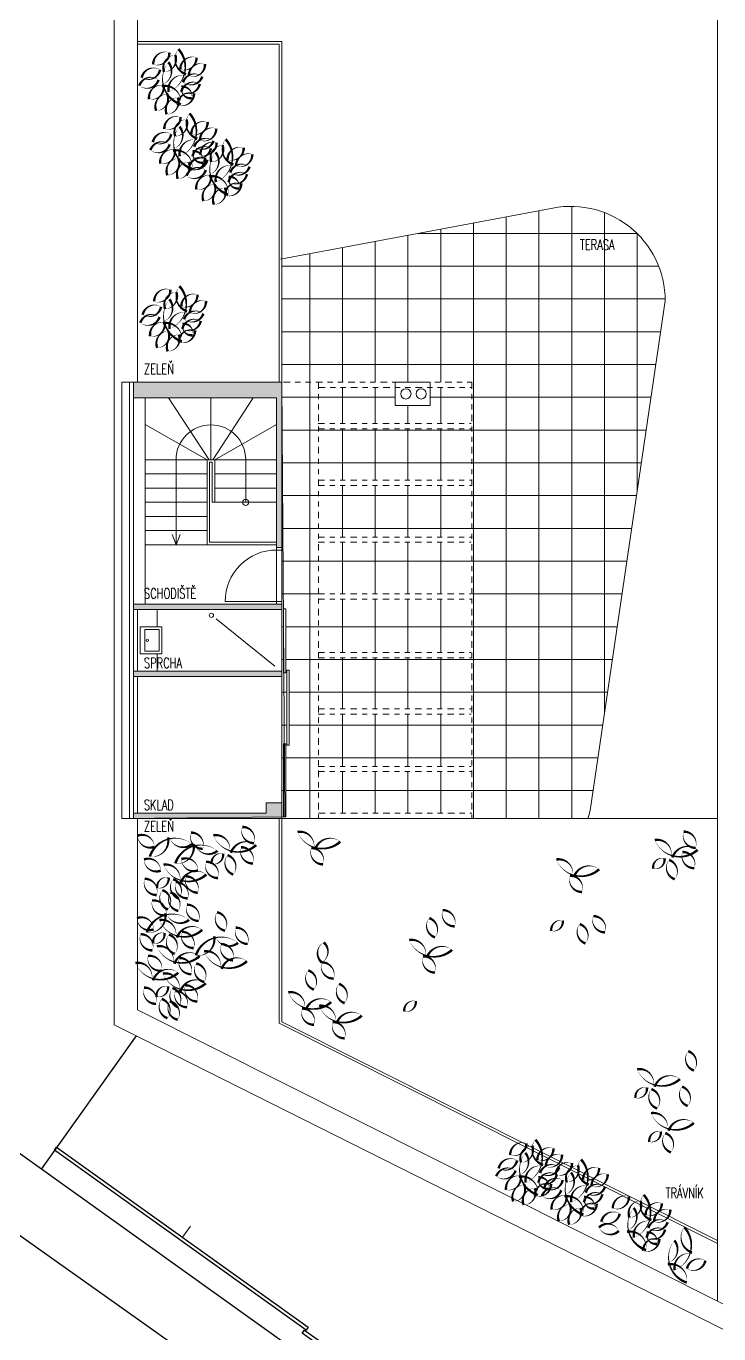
# Model space of a CAD drawing. Header units: metres. Extents: x -45 to 1930, y -347 to 488.
# Drawn here: x 139.92 to 153.35, y 63.53 to 88.86 of the extents above; entities that cross this region are included whole.
import ezdxf

# ---------------------------------------------------------------- set-up
doc = ezdxf.new("R2010")
doc.units = ezdxf.units.M
doc.linetypes.add('GETRENNT', pattern=[31.75, 12.7, -6.35, 0, -6.35, 0, -6.35])
doc.linetypes.add('ČERCHOVANÁ', pattern=[25.4, 12.7, -6.35, 0, -6.35])
doc.layers.add('FLOATINGWINDOWS', color=2, linetype='Continuous', plot=False)
for name, color, linetype in [('OSA', 7, 'ČERCHOVANÁ'), ('popis', 6, 'Continuous'), ('SRAFY', 3, 'Continuous'), ('SRAFY-TERÉN', 252, 'Continuous'), ('zariz.predmety', 203, 'Continuous'), ('ZARIZOVAKY', 251, 'Continuous'), ('ZDIVO', 1, 'Continuous')]:
    doc.layers.add(name, color=color, linetype=linetype)
doc.styles.add('ROMANS', font='romans.shx', dxfattribs={"width": 0.7})

msp = doc.modelspace()

# ---------------------------------------------------------------- hatches: boundary and pattern name
at = {"layer": 'SRAFY', "linetype": 'Continuous', "lineweight": 0}
h = msp.add_hatch(dxfattribs=at)
h.set_pattern_fill('NET', color=252, scale=0.2, style=0)
h.set_pattern_definition([(0, (3e-14, 13.0927), (0, 0.635), []), (90, (3e-14, 13.0927), (-0.635, 4e-17), [])])
h.paths.add_polyline_path([(144.873768, 84.354633), (144.873768, 81.964228), (148.556885, 81.964228), (148.556885, 73.514228), (150.809808, 73.514228, 0.02002173), (150.85223, 73.668615), (152.309122, 83.540654, 0.490247124), (150.026839, 85.315444)])
h.paths.add_polyline_path([(148.556885, 81.164265), (148.556885, 81.864228), (147.748768, 81.864228), (147.748768, 81.514228), (147.073768, 81.514228), (147.073768, 81.864228), (145.585532, 81.864228), (145.585532, 81.164265)], flags=17)
h.paths.add_polyline_path([(145.585532, 81.964228), (144.873768, 81.964228), (144.873768, 78.764228), (144.873768, 77.664228), (144.873768, 77.564228), (144.873768, 76.364228), (144.873768, 76.264228), (144.873768, 73.814228), (144.873768, 73.514228), (145.585532, 73.514228)])
h.paths.add_polyline_path([(144.953566, 77.577276), (144.953566, 76.335518), (144.905049, 76.335518), (144.905049, 77.577276)], flags=16)
h.paths.add_polyline_path([(145.018006, 76.388704), (145.018006, 74.934736), (144.969488, 74.934736), (144.969488, 76.388704)], flags=16)
h.paths.add_polyline_path([(144.954615, 74.957698), (144.954615, 73.541639), (144.906097, 73.541639), (144.906097, 74.957698)], flags=16)
h.paths.add_polyline_path([(148.556885, 80.064302), (148.556885, 81.064265), (145.585532, 81.064265), (145.585532, 80.064302)], flags=17)
h.paths.add_polyline_path([(148.556885, 78.964339), (148.556885, 79.964302), (145.585532, 79.964302), (145.585532, 78.964339)], flags=17)
h.paths.add_polyline_path([(148.556885, 77.864376), (148.556885, 78.864339), (145.585532, 78.864339), (145.585532, 77.864376)], flags=17)
h.paths.add_polyline_path([(145.585532, 77.764376), (145.585532, 76.725633), (148.556885, 76.725633), (148.556885, 77.764376)], flags=17)
h.paths.add_polyline_path([(145.585532, 76.625633), (145.585532, 75.636009), (148.556885, 75.636009), (148.556885, 76.625633)], flags=17)
h.paths.add_polyline_path([(145.585532, 75.536009), (145.585532, 74.520673), (148.556885, 74.520673), (148.556885, 75.536009)], flags=17)
h.paths.add_polyline_path([(145.585532, 74.420673), (145.585532, 73.614228), (148.556885, 73.614228), (148.556885, 74.420673)], flags=17)
h = msp.add_hatch(color=256, dxfattribs=at)
h.paths.add_polyline_path([(142.073768, 81.964228), (141.998768, 81.964228), (141.998768, 81.664228), (144.773768, 81.664228), (144.773768, 78.764228), (144.873768, 78.764228), (144.873768, 81.964228)])
h.paths.add_polyline_path([(141.998768, 77.664228), (141.998768, 77.564228), (143.273768, 77.564228), (144.023768, 77.564228), (144.873768, 77.564228), (144.873768, 77.664228)])
h.paths.add_polyline_path([(141.998768, 76.364228), (141.998768, 76.264228), (144.873768, 76.264228), (144.873768, 76.364228)])
h.paths.add_polyline_path([(144.573768, 73.814228), (144.573768, 73.614228), (141.998768, 73.614228), (141.998768, 73.514228), (142.073768, 73.514228), (144.873768, 73.514228), (144.873768, 73.814228)])

# ---------------------------------------------------------------- linework, layer by layer
at = {"linetype": 'Continuous', "lineweight": 0}
for p, q in [((153.323768, 89.41103), (153.323768, 64.156986)), ((143.46262, 80.464228), (142.678501, 81.664228)), ((143.498768, 80.464228), (143.498768, 81.664228)), ((143.498768, 81.664228), (143.498768, 80.464228)), ((143.534915, 80.464228), (144.319034, 81.664228)), ((143.423768, 80.464228), (142.223768, 81.142987)), ((143.573768, 80.464228), (144.773768, 81.142987)), ((143.423768, 80.464228), (142.223768, 80.464228)), ((142.823768, 78.814228), (142.823768, 80.464228)), ((143.423768, 78.814228), (143.423768, 80.464228)), ((143.573768, 80.464228), (143.423768, 80.464228)), ((143.473768, 78.864228), (143.473768, 80.414228)), ((143.523768, 80.414228), (143.473768, 80.414228)), ((143.523768, 79.639228), (143.523768, 80.414228)), ((143.573768, 79.639228), (143.573768, 80.464228)), ((144.773768, 80.464228), (143.573768, 80.464228)), ((144.173768, 79.639228), (144.173768, 80.464228)), ((143.423768, 80.189228), (142.223768, 80.189228)), ((144.773768, 80.189228), (143.573768, 80.189228)), ((143.423768, 79.914228), (142.223768, 79.914228)), ((144.773768, 79.914228), (143.573768, 79.914228)), ((143.423768, 79.639228), (142.223768, 79.639228)), ((143.573768, 79.639228), (143.523768, 79.639228)), ((144.773768, 79.639228), (143.573768, 79.639228)), ((143.423768, 79.364228), (142.223768, 79.364228)), ((143.423768, 79.089228), (142.223768, 79.089228)), ((143.423768, 78.814228), (142.223768, 78.814228)), ((142.823768, 78.814228), (142.746252, 79.01494)), ((142.823768, 78.814228), (142.901284, 79.01494)), ((143.423768, 78.814228), (144.773768, 78.814228)), ((143.473768, 78.864228), (144.773768, 78.864228)), ((144.773768, 78.764228), (144.773768, 77.664228)), ((144.773768, 78.764228), (144.873768, 78.764228)), ((144.773768, 78.714228), (144.873768, 78.714228)), ((144.873768, 78.764228), (144.873768, 77.664228)), ((144.873768, 77.714228), (143.773768, 77.714228)), ((144.873768, 77.564228), (144.873768, 76.364228)), ((143.598023, 77.37874), (144.737308, 76.465496))]:
    msp.add_line(p, q, dxfattribs=at)
for points in [[(144.905049, 77.577276), (144.953566, 77.577276), (144.953566, 76.335518), (144.905049, 76.335518)], [(144.969488, 76.388704), (145.018006, 76.388704), (145.018006, 74.934736), (144.969488, 74.934736)], [(144.906097, 74.957698), (144.954615, 74.957698), (144.954615, 73.541639), (144.906097, 73.541639)]]:
    msp.add_lwpolyline(points, close=True, dxfattribs=at)
for centre, radius in [((144.173768, 79.639228), 0.061116), ((143.508959, 77.449274), 0.040821)]:
    msp.add_circle(centre, radius, dxfattribs=at)
for centre, radius, start in [((143.498768, 80.464228), 0.675, 0), ((144.773768, 77.714228), 1, 90)]:
    msp.add_arc(centre, radius, start, 180, dxfattribs=at)
at = {"layer": 'FLOATINGWINDOWS', "linetype": 'Continuous', "lineweight": 0, "flags": 128}
msp.add_lwpolyline([(141.773768, 81.964228), (144.873768, 81.964228), (144.930356, 73.541639), (141.773768, 73.514228)], close=True, dxfattribs=at)
at = {"layer": 'OSA', "linetype": 'Continuous', "lineweight": 0}
for points in [[(142.12729, 76.705421), (142.12729, 77.223034), (142.548359, 77.223034), (142.548359, 76.705421)], [(142.216793, 76.755421), (142.216793, 77.173034), (142.498359, 77.173034), (142.498359, 76.755421)]]:
    msp.add_lwpolyline(points, close=True, dxfattribs=at)
msp.add_circle((142.265807, 76.964228), 0.025266, dxfattribs=at)
at = {"layer": 'SRAFY', "linetype": 'Continuous', "lineweight": 0}
for p, q in [((144.873768, 88.564594), (142.073768, 88.564594)), ((144.823768, 88.514594), (142.073768, 88.514594)), ((144.823768, 81.964228), (144.823768, 88.514594)), ((144.873768, 81.964228), (144.873768, 88.564594)), ((142.073768, 81.964228), (141.773768, 81.964228)), ((141.773768, 81.964228), (141.773768, 73.514228)), ((141.923768, 81.964228), (141.923768, 73.514228)), ((141.998768, 81.964228), (141.998768, 73.514228)), ((142.223768, 77.664228), (142.223768, 81.664228)), ((142.073768, 76.364228), (142.073768, 77.564228)), ((142.073768, 73.614228), (142.073768, 76.264228)), ((144.873768, 76.264228), (144.873768, 73.814228)), ((142.073768, 73.514228), (141.773768, 73.514228)), ((144.873768, 73.514228), (153.323768, 73.514228))]:
    msp.add_line(p, q, dxfattribs=at)
at = {"layer": 'SRAFY', "color": 252, "linetype": 'Continuous', "lineweight": 0}
for p, q in [((144.847603, 84.349754), (150.026839, 85.315444)), ((152.309122, 83.540654), (150.85223, 73.668615)), ((144.823768, 73.514228), (144.823768, 69.543592)), ((144.873768, 73.514228), (144.873768, 69.574437)), ((153.323768, 65.275949), (144.823768, 69.543592)), ((153.323768, 65.331898), (144.873768, 69.574437))]:
    msp.add_line(p, q, dxfattribs=at)
at = {"layer": 'SRAFY', "linetype": 'GETRENNT', "lineweight": 0, "ltscale": 0.01}
for p, q in [((141.773768, 81.964228), (148.556885, 81.964228)), ((145.585532, 81.964228), (145.585532, 73.514228)), ((145.585532, 81.864228), (148.556885, 81.864228)), ((148.556885, 81.964228), (148.556885, 73.514228)), ((145.576915, 81.164265), (148.548269, 81.164265)), ((145.576915, 81.064265), (148.548269, 81.064265)), ((145.576915, 80.064302), (148.548269, 80.064302)), ((145.576915, 79.964302), (148.548269, 79.964302)), ((145.576915, 78.964339), (148.548269, 78.964339)), ((145.576915, 78.864339), (148.548269, 78.864339)), ((145.576915, 77.864376), (148.548269, 77.864376)), ((145.576915, 77.764376), (148.548269, 77.764376)), ((145.576915, 76.725633), (148.548269, 76.725633)), ((145.576915, 76.625633), (148.548269, 76.625633)), ((145.576915, 75.636009), (148.548269, 75.636009)), ((145.576915, 75.536009), (148.548269, 75.536009)), ((145.576915, 74.520673), (148.548269, 74.520673)), ((145.576915, 74.420673), (148.548269, 74.420673)), ((141.773768, 73.514228), (148.556885, 73.514228)), ((145.585532, 73.614228), (148.556885, 73.614228)), ((145.585532, 73.514228), (148.556885, 73.514228))]:
    msp.add_line(p, q, dxfattribs=at)
at = {"layer": 'SRAFY', "color": 252, "linetype": 'Continuous', "lineweight": 0}
for centre, radius, start, end in [((150.480453, 83.543927), 1.828672, 359.8974647, 104.3625473), ((148.904046, 74.120917), 2, 342.3413861, 346.9294156)]:
    msp.add_arc(centre, radius, start, end, dxfattribs=at)
at = {"layer": 'SRAFY-TERÉN', "linetype": 'Continuous', "lineweight": 0}
msp.add_line((142.946767, 65.396958), (143.101888, 65.614004), dxfattribs=at)
at = {"layer": 'zariz.predmety', "color": 253, "linetype": 'Continuous', "ltscale": 0.001}
for p, q in [((142.048116, 69.29902), (140.204504, 66.719424)), ((135.646739, 68.366799), (149.066855, 58.872353))]:
    msp.add_line(p, q, dxfattribs=at)
for points in [[(159.556354, 52.888846), (136.414028, 69.42844), (135.972455, 69.702208), (135.881858, 107.557984), (139.956509, 107.355535), (150.356775, 107.138489), (166.585731, 106.219063), (164.989364, 90.543061), (162.702166, 78.285706), (161.10591, 69.277499), (159.664199, 56.993301)], [(140.506034, 67.141327), (145.3875, 63.65259), (145.346798, 63.59564), (140.465332, 67.084376)], [(145.310811, 63.596298), (150.192278, 60.107562), (150.151576, 60.050611), (145.270109, 63.539348)]]:
    msp.add_lwpolyline(points, close=True, dxfattribs=at)
for points in [[(142.86824, 88.421277, 0, 0, 0.520567051), (142.86824, 88.421277, 0, 0.05, 0.520567051), (143.018071, 87.932915, 0, 0.05, 0.520567051), (142.996391, 87.909813, 0, 0.05, 0.520567051), (142.679297, 87.590441, 0, 0.05, 0.520567051), (142.86824, 88.421277, 0.05, 0.05, 0)], [(142.693591, 88.353036, 0, 0, 0.520567051), (142.693591, 88.353036, 0, 0.05, 0.520567051), (142.37985, 88.123091, 0, 0.05, 0.520567051), (142.693591, 88.353036, 0.05, 0.05, 0)], [(142.916093, 87.348824, 0, 0, 0.520567051), (142.916093, 87.348824, 0, 0.05, 0.520567051), (142.546333, 87.701279, 0, 0.05, 0.520567051), (142.553926, 87.732038, 0, 0.05, 0.520567051), (142.674035, 88.165767, 0, 0.05, 0.520567051), (142.916093, 87.348824, 0.05, 0.05, 0)], [(142.808072, 88.303098, 0, 0, 0.520567051), (142.808072, 88.303098, 0, 0.05, 0.520567051), (142.592622, 87.979232, 0, 0.05, 0.520567051), (142.808072, 88.303098, 0.05, 0.05, 0)], [(143.219835, 88.256013, 0, 0, 0.520567051), (143.219835, 88.256013, 0, 0.05, 0.520567051), (142.906094, 88.026068, 0, 0.05, 0.520567051), (143.219835, 88.256013, 0.05, 0.05, 0)], [(142.157026, 87.865147, 0, 0, 0.520567051), (142.157026, 87.865147, 0, 0.05, 0.520567051), (142.513596, 88.0206, 0, 0.05, 0.520567051), (142.157026, 87.865147, 0.05, 0.05, 0)], [(143.332225, 87.887347, 0, 0, 0.520567051), (143.332225, 87.887347, 0, 0.05, 0.520567051), (142.959252, 87.776897, 0, 0.05, 0.520567051), (143.332225, 87.887347, 0.05, 0.05, 0)], [(143.385542, 88.129436, 0, 0, 0.520567051), (143.385542, 88.129436, 0, 0.05, 0.520567051), (143.071801, 87.899491, 0, 0.05, 0.520567051), (143.385542, 88.129436, 0.05, 0.05, 0)], [(142.484083, 87.822194, 0, 0, 0.520567051), (142.484083, 87.822194, 0, 0.05, 0.520567051), (142.111111, 87.711744, 0, 0.05, 0.520567051), (142.484083, 87.822194, 0.05, 0.05, 0)], [(142.300607, 87.449412, 0, 0, 0.520567051), (142.300607, 87.449412, 0, 0.05, 0.520567051), (142.583708, 87.716173, 0, 0.05, 0.520567051), (142.300607, 87.449412, 0.05, 0.05, 0)], [(143.127939, 87.468065, 0, 0, 0.520567051), (143.127939, 87.468065, 0, 0.05, 0.520567051), (142.92823, 87.690358, 0, 0.05, 0.520567051), (143.127939, 87.468065, 0.05, 0.05, 0)], [(142.92584, 87.589648, 0, 0, 0.520567051), (142.92584, 87.589648, 0, 0.05, 0.520567051), (143.28241, 87.745101, 0, 0.05, 0.520567051), (142.92584, 87.589648, 0.05, 0.05, 0)], [(142.65392, 87.549018, 0, 0, 0.520567051), (142.65392, 87.549018, 0, 0.05, 0.520567051), (142.438471, 87.225151, 0, 0.05, 0.520567051), (142.65392, 87.549018, 0.05, 0.05, 0)], [(142.856493, 87.479782, 0, 0, 0.520567051), (142.856493, 87.479782, 0, 0.05, 0.520567051), (142.641043, 87.155916, 0, 0.05, 0.520567051), (142.856493, 87.479782, 0.05, 0.05, 0)], [(142.858603, 87.33466, 0, 0, 0.520567051), (142.858603, 87.33466, 0, 0.05, 0.520567051), (143.172344, 87.564605, 0, 0.05, 0.520567051), (142.858603, 87.33466, 0.05, 0.05, 0)], [(143.084114, 87.172858, 0, 0, 0.520567051), (143.084114, 87.172858, 0, 0.05, 0.520567051), (143.233945, 86.684495, 0, 0.05, 0.520567051), (143.212264, 86.661394, 0, 0.05, 0.520567051), (142.89517, 86.342022, 0, 0.05, 0.520567051), (143.084114, 87.172858, 0.05, 0.05, 0)], [(142.909464, 87.104616, 0, 0, 0.520567051), (142.909464, 87.104616, 0, 0.05, 0.520567051), (142.595723, 86.874672, 0, 0.05, 0.520567051), (142.909464, 87.104616, 0.05, 0.05, 0)], [(143.131967, 86.100405, 0, 0, 0.520567051), (143.131967, 86.100405, 0, 0.05, 0.520567051), (142.762207, 86.45286, 0, 0.05, 0.520567051), (142.769799, 86.483618, 0, 0.05, 0.520567051), (142.889908, 86.917348, 0, 0.05, 0.520567051), (143.131967, 86.100405, 0.05, 0.05, 0)], [(143.023945, 87.054679, 0, 0, 0.520567051), (143.023945, 87.054679, 0, 0.05, 0.520567051), (142.808496, 86.730813, 0, 0.05, 0.520567051), (143.023945, 87.054679, 0.05, 0.05, 0)], [(143.435708, 87.007593, 0, 0, 0.520567051), (143.435708, 87.007593, 0, 0.05, 0.520567051), (143.121968, 86.777649, 0, 0.05, 0.520567051), (143.435708, 87.007593, 0.05, 0.05, 0)], [(143.601415, 86.881016, 0, 0, 0.520567051), (143.601415, 86.881016, 0, 0.05, 0.520567051), (143.287675, 86.651072, 0, 0.05, 0.520567051), (143.601415, 86.881016, 0.05, 0.05, 0)], [(142.372899, 86.616728, 0, 0, 0.520567051), (142.372899, 86.616728, 0, 0.05, 0.520567051), (142.72947, 86.77218, 0, 0.05, 0.520567051), (142.372899, 86.616728, 0.05, 0.05, 0)], [(143.548098, 86.638927, 0, 0, 0.520567051), (143.548098, 86.638927, 0, 0.05, 0.520567051), (143.175125, 86.528477, 0, 0.05, 0.520567051), (143.548098, 86.638927, 0.05, 0.05, 0)], [(143.783997, 86.673489, 0, 0, 0.520567051), (143.783997, 86.673489, 0, 0.05, 0.520567051), (143.933828, 86.185126, 0, 0.05, 0.520567051), (143.912148, 86.162025, 0, 0.05, 0.520567051), (143.595053, 85.842653, 0, 0.05, 0.520567051), (143.783997, 86.673489, 0.05, 0.05, 0)], [(142.699957, 86.573774, 0, 0, 0.520567051), (142.699957, 86.573774, 0, 0.05, 0.520567051), (142.326984, 86.463325, 0, 0.05, 0.520567051), (142.699957, 86.573774, 0.05, 0.05, 0)], [(142.51648, 86.200992, 0, 0, 0.520567051), (142.51648, 86.200992, 0, 0.05, 0.520567051), (142.799581, 86.467753, 0, 0.05, 0.520567051), (142.51648, 86.200992, 0.05, 0.05, 0)], [(143.343813, 86.219646, 0, 0, 0.520567051), (143.343813, 86.219646, 0, 0.05, 0.520567051), (143.144103, 86.441939, 0, 0.05, 0.520567051), (143.343813, 86.219646, 0.05, 0.05, 0)], [(143.141713, 86.341229, 0, 0, 0.520567051), (143.141713, 86.341229, 0, 0.05, 0.520567051), (143.498283, 86.496681, 0, 0.05, 0.520567051), (143.141713, 86.341229, 0.05, 0.05, 0)], [(143.609347, 86.605247, 0, 0, 0.520567051), (143.609347, 86.605247, 0, 0.05, 0.520567051), (143.295607, 86.375302, 0, 0.05, 0.520567051), (143.609347, 86.605247, 0.05, 0.05, 0)], [(143.83185, 85.601036, 0, 0, 0.520567051), (143.83185, 85.601036, 0, 0.05, 0.520567051), (143.46209, 85.953491, 0, 0.05, 0.520567051), (143.469683, 85.984249, 0, 0.05, 0.520567051), (143.589791, 86.417978, 0, 0.05, 0.520567051), (143.83185, 85.601036, 0.05, 0.05, 0)], [(143.723829, 86.555309, 0, 0, 0.520567051), (143.723829, 86.555309, 0, 0.05, 0.520567051), (143.508379, 86.231443, 0, 0.05, 0.520567051), (143.723829, 86.555309, 0.05, 0.05, 0)], [(144.135592, 86.508224, 0, 0, 0.520567051), (144.135592, 86.508224, 0, 0.05, 0.520567051), (143.821851, 86.278279, 0, 0.05, 0.520567051), (144.135592, 86.508224, 0.05, 0.05, 0)], [(144.301299, 86.381647, 0, 0, 0.520567051), (144.301299, 86.381647, 0, 0.05, 0.520567051), (143.987558, 86.151702, 0, 0.05, 0.520567051), (144.301299, 86.381647, 0.05, 0.05, 0)], [(142.869794, 86.300598, 0, 0, 0.520567051), (142.869794, 86.300598, 0, 0.05, 0.520567051), (142.654344, 85.976732, 0, 0.05, 0.520567051), (142.869794, 86.300598, 0.05, 0.05, 0)], [(143.072366, 86.231362, 0, 0, 0.520567051), (143.072366, 86.231362, 0, 0.05, 0.520567051), (142.856917, 85.907496, 0, 0.05, 0.520567051), (143.072366, 86.231362, 0.05, 0.05, 0)], [(143.39984, 86.074405, 0, 0, 0.520567051), (143.39984, 86.074405, 0, 0.05, 0.520567051), (143.026867, 85.963956, 0, 0.05, 0.520567051), (143.39984, 86.074405, 0.05, 0.05, 0)], [(143.072783, 86.117359, 0, 0, 0.520567051), (143.072783, 86.117359, 0, 0.05, 0.520567051), (143.429353, 86.272811, 0, 0.05, 0.520567051), (143.072783, 86.117359, 0.05, 0.05, 0)], [(143.074477, 86.086241, 0, 0, 0.520567051), (143.074477, 86.086241, 0, 0.05, 0.520567051), (143.388218, 86.316185, 0, 0.05, 0.520567051), (143.074477, 86.086241, 0.05, 0.05, 0)], [(144.247981, 86.139558, 0, 0, 0.520567051), (144.247981, 86.139558, 0, 0.05, 0.520567051), (143.875009, 86.029108, 0, 0.05, 0.520567051), (144.247981, 86.139558, 0.05, 0.05, 0)], [(143.216363, 85.701623, 0, 0, 0.520567051), (143.216363, 85.701623, 0, 0.05, 0.520567051), (143.499464, 85.968384, 0, 0.05, 0.520567051), (143.216363, 85.701623, 0.05, 0.05, 0)], [(144.043696, 85.720277, 0, 0, 0.520567051), (144.043696, 85.720277, 0, 0.05, 0.520567051), (143.843986, 85.94257, 0, 0.05, 0.520567051), (144.043696, 85.720277, 0.05, 0.05, 0)], [(143.841596, 85.84186, 0, 0, 0.520567051), (143.841596, 85.84186, 0, 0.05, 0.520567051), (144.198167, 85.997312, 0, 0.05, 0.520567051), (143.841596, 85.84186, 0.05, 0.05, 0)], [(143.569677, 85.801229, 0, 0, 0.520567051), (143.569677, 85.801229, 0, 0.05, 0.520567051), (143.354228, 85.477363, 0, 0.05, 0.520567051), (143.569677, 85.801229, 0.05, 0.05, 0)], [(143.77225, 85.731993, 0, 0, 0.520567051), (143.77225, 85.731993, 0, 0.05, 0.520567051), (143.5568, 85.408127, 0, 0.05, 0.520567051), (143.77225, 85.731993, 0.05, 0.05, 0)], [(143.77436, 85.586871, 0, 0, 0.520567051), (143.77436, 85.586871, 0, 0.05, 0.520567051), (144.088101, 85.816816, 0, 0.05, 0.520567051), (143.77436, 85.586871, 0.05, 0.05, 0)], [(142.713441, 83.759695, 0, 0, 0.520567051), (142.713441, 83.759695, 0, 0.05, 0.520567051), (142.3997, 83.52975, 0, 0.05, 0.520567051), (142.713441, 83.759695, 0.05, 0.05, 0)], [(142.827922, 83.709757, 0, 0, 0.520567051), (142.827922, 83.709757, 0, 0.05, 0.520567051), (142.612473, 83.385891, 0, 0.05, 0.520567051), (142.827922, 83.709757, 0.05, 0.05, 0)], [(142.888091, 83.827936, 0, 0, 0.520567051), (142.888091, 83.827936, 0, 0.05, 0.520567051), (143.037922, 83.339574, 0, 0.05, 0.520567051), (143.016241, 83.316472, 0, 0.05, 0.520567051), (142.699147, 82.9971, 0, 0.05, 0.520567051), (142.888091, 83.827936, 0.05, 0.05, 0)], [(143.239685, 83.662672, 0, 0, 0.520567051), (143.239685, 83.662672, 0, 0.05, 0.520567051), (142.925944, 83.432727, 0, 0.05, 0.520567051), (143.239685, 83.662672, 0.05, 0.05, 0)], [(142.176876, 83.271806, 0, 0, 0.520567051), (142.176876, 83.271806, 0, 0.05, 0.520567051), (142.533446, 83.427259, 0, 0.05, 0.520567051), (142.176876, 83.271806, 0.05, 0.05, 0)], [(142.935944, 82.755483, 0, 0, 0.520567051), (142.935944, 82.755483, 0, 0.05, 0.520567051), (142.566184, 83.107938, 0, 0.05, 0.520567051), (142.573776, 83.138697, 0, 0.05, 0.520567051), (142.693885, 83.572426, 0, 0.05, 0.520567051), (142.935944, 82.755483, 0.05, 0.05, 0)], [(143.352075, 83.294006, 0, 0, 0.520567051), (143.352075, 83.294006, 0, 0.05, 0.520567051), (142.979102, 83.183556, 0, 0.05, 0.520567051), (143.352075, 83.294006, 0.05, 0.05, 0)], [(143.405392, 83.536095, 0, 0, 0.520567051), (143.405392, 83.536095, 0, 0.05, 0.520567051), (143.091651, 83.30615, 0, 0.05, 0.520567051), (143.405392, 83.536095, 0.05, 0.05, 0)], [(142.503933, 83.228853, 0, 0, 0.520567051), (142.503933, 83.228853, 0, 0.05, 0.520567051), (142.130961, 83.118403, 0, 0.05, 0.520567051), (142.503933, 83.228853, 0.05, 0.05, 0)], [(142.320457, 82.856071, 0, 0, 0.520567051), (142.320457, 82.856071, 0, 0.05, 0.520567051), (142.603558, 83.122832, 0, 0.05, 0.520567051), (142.320457, 82.856071, 0.05, 0.05, 0)], [(143.147789, 82.874724, 0, 0, 0.520567051), (143.147789, 82.874724, 0, 0.05, 0.520567051), (142.94808, 83.097017, 0, 0.05, 0.520567051), (143.147789, 82.874724, 0.05, 0.05, 0)], [(142.94569, 82.996307, 0, 0, 0.520567051), (142.94569, 82.996307, 0, 0.05, 0.520567051), (143.30226, 83.15176, 0, 0.05, 0.520567051), (142.94569, 82.996307, 0.05, 0.05, 0)], [(142.673771, 82.955676, 0, 0, 0.520567051), (142.673771, 82.955676, 0, 0.05, 0.520567051), (142.458321, 82.63181, 0, 0.05, 0.520567051), (142.673771, 82.955676, 0.05, 0.05, 0)], [(142.876343, 82.886441, 0, 0, 0.520567051), (142.876343, 82.886441, 0, 0.05, 0.520567051), (142.660894, 82.562575, 0, 0.05, 0.520567051), (142.876343, 82.886441, 0.05, 0.05, 0)], [(142.878454, 82.741319, 0, 0, 0.520567051), (142.878454, 82.741319, 0, 0.05, 0.520567051), (143.192194, 82.971264, 0, 0.05, 0.520567051), (142.878454, 82.741319, 0.05, 0.05, 0)], [(143.342189, 72.924587, 0, 0, 0.520567051), (143.342189, 72.924587, 0, 0.05, 0.520567051), (143.112245, 73.238328, 0, 0.05, 0.520567051), (143.342189, 72.924587, 0.05, 0.05, 0)], [(144.336325, 73.035075, 0, 0, 0.520567051), (144.336325, 73.035075, 0, 0.05, 0.520567051), (144.106381, 73.348816, 0, 0.05, 0.520567051), (144.336325, 73.035075, 0.05, 0.05, 0)], [(146.008377, 73.063178, 0, 0, 0.520567051), (146.008377, 73.063178, 0, 0.05, 0.520567051), (145.520014, 72.913347, 0, 0.05, 0.520567051), (145.496913, 72.935027, 0, 0.05, 0.520567051), (145.177541, 73.252122, 0, 0.05, 0.520567051), (146.008377, 73.063178, 0.05, 0.05, 0)], [(152.896807, 72.943435, 0, 0, 0.520567051), (152.896807, 72.943435, 0, 0.05, 0.520567051), (152.666863, 73.257175, 0, 0.05, 0.520567051), (152.896807, 72.943435, 0.05, 0.05, 0)], [(142.402846, 72.963135, 0, 0, 0.520567051), (142.402846, 72.963135, 0, 0.05, 0.520567051), (142.07898, 73.178585, 0, 0.05, 0.520567051), (142.402846, 72.963135, 0.05, 0.05, 0)], [(142.315122, 72.774695, 0, 0, 0.520567051), (142.315122, 72.774695, 0, 0.05, 0.520567051), (142.667577, 73.144455, 0, 0.05, 0.520567051), (142.698335, 73.136862, 0, 0.05, 0.520567051), (143.132064, 73.016754, 0, 0.05, 0.520567051), (142.315122, 72.774695, 0.05, 0.05, 0)], [(142.809426, 72.642829, 0, 0, 0.520567051), (142.809426, 72.642829, 0, 0.05, 0.520567051), (143.161881, 73.012589, 0, 0.05, 0.520567051), (143.19264, 73.004997, 0, 0.05, 0.520567051), (143.626369, 72.884888, 0, 0.05, 0.520567051), (142.809426, 72.642829, 0.05, 0.05, 0)], [(144.37678, 72.997185, 0, 0, 0.520567051), (144.37678, 72.997185, 0, 0.05, 0.520567051), (143.888417, 72.847353, 0, 0.05, 0.520567051), (143.865316, 72.869034, 0, 0.05, 0.520567051), (143.545944, 73.186128, 0, 0.05, 0.520567051), (144.37678, 72.997185, 0.05, 0.05, 0)], [(144.313199, 72.640861, 0, 0, 0.520567051), (144.313199, 72.640861, 0, 0.05, 0.520567051), (144.083254, 72.954602, 0, 0.05, 0.520567051), (144.313199, 72.640861, 0.05, 0.05, 0)], [(152.937262, 72.905544, 0, 0, 0.520567051), (152.937262, 72.905544, 0, 0.05, 0.520567051), (152.448899, 72.755713, 0, 0.05, 0.520567051), (152.425798, 72.777393, 0, 0.05, 0.520567051), (152.106426, 73.094488, 0, 0.05, 0.520567051), (152.937262, 72.905544, 0.05, 0.05, 0)], [(142.52592, 72.50136, 0, 0, 0.520567051), (142.52592, 72.50136, 0, 0.05, 0.520567051), (142.202053, 72.716809, 0, 0.05, 0.520567051), (142.52592, 72.50136, 0.05, 0.05, 0)], [(143.250485, 72.507792, 0, 0, 0.520567051), (143.250485, 72.507792, 0, 0.05, 0.520567051), (142.926619, 72.723241, 0, 0.05, 0.520567051), (143.250485, 72.507792, 0.05, 0.05, 0)], [(143.513367, 72.631614, 0, 0, 0.520567051), (143.513367, 72.631614, 0, 0.05, 0.520567051), (143.735659, 72.831323, 0, 0.05, 0.520567051), (143.513367, 72.631614, 0.05, 0.05, 0)], [(143.932648, 72.427328, 0, 0, 0.520567051), (143.932648, 72.427328, 0, 0.05, 0.520567051), (143.822198, 72.800301, 0, 0.05, 0.520567051), (143.932648, 72.427328, 0.05, 0.05, 0)], [(145.675138, 72.623893, 0, 0, 0.520567051), (145.675138, 72.623893, 0, 0.05, 0.520567051), (145.445194, 72.937634, 0, 0.05, 0.520567051), (145.675138, 72.623893, 0.05, 0.05, 0)], [(151.027292, 72.527855, 0, 0, 0.520567051), (151.027292, 72.527855, 0, 0.05, 0.520567051), (150.53893, 72.378024, 0, 0.05, 0.520567051), (150.515829, 72.399704, 0, 0.05, 0.520567051), (150.196457, 72.716798, 0, 0.05, 0.520567051), (151.027292, 72.527855, 0.05, 0.05, 0)], [(152.073849, 72.539973, 0, 0, 0.520567051), (152.073849, 72.539973, 0, 0.05, 0.520567051), (152.296142, 72.739683, 0, 0.05, 0.520567051), (152.073849, 72.539973, 0.05, 0.05, 0)], [(152.49313, 72.335688, 0, 0, 0.520567051), (152.49313, 72.335688, 0, 0.05, 0.520567051), (152.38268, 72.708661, 0, 0.05, 0.520567051), (152.49313, 72.335688, 0.05, 0.05, 0)], [(152.873681, 72.54922, 0, 0, 0.520567051), (152.873681, 72.54922, 0, 0.05, 0.520567051), (152.643736, 72.862961, 0, 0.05, 0.520567051), (152.873681, 72.54922, 0.05, 0.05, 0)], [(143.410431, 72.42652, 0, 0, 0.520567051), (143.410431, 72.42652, 0, 0.05, 0.520567051), (142.922068, 72.276689, 0, 0.05, 0.520567051), (142.898967, 72.298369, 0, 0.05, 0.520567051), (142.579595, 72.615464, 0, 0.05, 0.520567051), (143.410431, 72.42652, 0.05, 0.05, 0)], [(143.404994, 72.672563, 0, 0, 0.520567051), (143.404994, 72.672563, 0, 0.05, 0.520567051), (143.634938, 72.358823, 0, 0.05, 0.520567051), (143.404994, 72.672563, 0.05, 0.05, 0)], [(142.215022, 72.34324, 0, 0, 0.520567051), (142.215022, 72.34324, 0, 0.05, 0.520567051), (142.444967, 72.0295, 0, 0.05, 0.520567051), (142.215022, 72.34324, 0.05, 0.05, 0)], [(142.457219, 72.166821, 0, 0, 0.520567051), (142.457219, 72.166821, 0, 0.05, 0.520567051), (142.679512, 72.366531, 0, 0.05, 0.520567051), (142.457219, 72.166821, 0.05, 0.05, 0)], [(142.8765, 71.962535, 0, 0, 0.520567051), (142.8765, 71.962535, 0, 0.05, 0.520567051), (142.76605, 72.335508, 0, 0.05, 0.520567051), (142.8765, 71.962535, 0.05, 0.05, 0)], [(143.048693, 71.964252, 0, 0, 0.520567051), (143.048693, 71.964252, 0, 0.05, 0.520567051), (142.818749, 72.277993, 0, 0.05, 0.520567051), (143.048693, 71.964252, 0.05, 0.05, 0)], [(143.245166, 72.074925, 0, 0, 0.520567051), (143.245166, 72.074925, 0, 0.05, 0.520567051), (143.015222, 72.388666, 0, 0.05, 0.520567051), (143.245166, 72.074925, 0.05, 0.05, 0)], [(150.694054, 72.08857, 0, 0, 0.520567051), (150.694054, 72.08857, 0, 0.05, 0.520567051), (150.464109, 72.402311, 0, 0.05, 0.520567051), (150.694054, 72.08857, 0.05, 0.05, 0)], [(142.668142, 71.75072, 0, 0, 0.520567051), (142.668142, 71.75072, 0, 0.05, 0.520567051), (142.557693, 72.123693, 0, 0.05, 0.520567051), (142.668142, 71.75072, 0.05, 0.05, 0)], [(142.711096, 72.077777, 0, 0, 0.520567051), (142.711096, 72.077777, 0, 0.05, 0.520567051), (142.866548, 71.721207, 0, 0.05, 0.520567051), (142.711096, 72.077777, 0.05, 0.05, 0)], [(142.359038, 71.920929, 0, 0, 0.520567051), (142.359038, 71.920929, 0, 0.05, 0.520567051), (142.625799, 71.637828, 0, 0.05, 0.520567051), (142.359038, 71.920929, 0.05, 0.05, 0)], [(143.262662, 71.527945, 0, 0, 0.520567051), (143.262662, 71.527945, 0, 0.05, 0.520567051), (143.032718, 71.841686, 0, 0.05, 0.520567051), (143.262662, 71.527945, 0.05, 0.05, 0)], [(143.617133, 71.695148, 0, 0, 0.520567051), (143.617133, 71.695148, 0, 0.05, 0.520567051), (143.772586, 71.338578, 0, 0.05, 0.520567051), (143.617133, 71.695148, 0.05, 0.05, 0)], [(148.223338, 71.42294, 0, 0, 0.520567051), (148.223338, 71.42294, 0, 0.05, 0.520567051), (147.993393, 71.736681, 0, 0.05, 0.520567051), (148.223338, 71.42294, 0.05, 0.05, 0)], [(142.389408, 71.365043, 0, 0, 0.520567051), (142.389408, 71.365043, 0, 0.05, 0.520567051), (142.065542, 71.580492, 0, 0.05, 0.520567051), (142.389408, 71.365043, 0.05, 0.05, 0)], [(142.258451, 71.305442, 0, 0, 0.520567051), (142.258451, 71.305442, 0, 0.05, 0.520567051), (142.610906, 71.675202, 0, 0.05, 0.520567051), (142.641664, 71.66761, 0, 0.05, 0.520567051), (143.075393, 71.547501, 0, 0.05, 0.520567051), (142.258451, 71.305442, 0.05, 0.05, 0)], [(143.330904, 71.353295, 0, 0, 0.520567051), (143.330904, 71.353295, 0, 0.05, 0.520567051), (142.842541, 71.203464, 0, 0.05, 0.520567051), (142.81944, 71.225145, 0, 0.05, 0.520567051), (142.500068, 71.542239, 0, 0.05, 0.520567051), (143.330904, 71.353295, 0.05, 0.05, 0)], [(147.842787, 71.209408, 0, 0, 0.520567051), (147.842787, 71.209408, 0, 0.05, 0.520567051), (147.732337, 71.58238, 0, 0.05, 0.520567051), (147.842787, 71.209408, 0.05, 0.05, 0)], [(150.100192, 71.334665, 0, 0, 0.520567051), (150.100192, 71.334665, 0, 0.05, 0.520567051), (150.322485, 71.534375, 0, 0.05, 0.520567051), (150.100192, 71.334665, 0.05, 0.05, 0)], [(150.76148, 71.092183, 0, 0, 0.520567051), (150.76148, 71.092183, 0, 0.05, 0.520567051), (150.651031, 71.465155, 0, 0.05, 0.520567051), (150.76148, 71.092183, 0.05, 0.05, 0)], [(151.142031, 71.305715, 0, 0, 0.520567051), (151.142031, 71.305715, 0, 0.05, 0.520567051), (150.912087, 71.619456, 0, 0.05, 0.520567051), (151.142031, 71.305715, 0.05, 0.05, 0)], [(142.135495, 71.270016, 0, 0, 0.520567051), (142.135495, 71.270016, 0, 0.05, 0.520567051), (142.365439, 70.956275, 0, 0.05, 0.520567051), (142.135495, 71.270016, 0.05, 0.05, 0)], [(142.377692, 71.093596, 0, 0, 0.520567051), (142.377692, 71.093596, 0, 0.05, 0.520567051), (142.599985, 71.293306, 0, 0.05, 0.520567051), (142.377692, 71.093596, 0.05, 0.05, 0)], [(142.796973, 70.889311, 0, 0, 0.520567051), (142.796973, 70.889311, 0, 0.05, 0.520567051), (142.686523, 71.262284, 0, 0.05, 0.520567051), (142.796973, 70.889311, 0.05, 0.05, 0)], [(143.165639, 71.001701, 0, 0, 0.520567051), (143.165639, 71.001701, 0, 0.05, 0.520567051), (142.935694, 71.315441, 0, 0.05, 0.520567051), (143.165639, 71.001701, 0.05, 0.05, 0)], [(143.207804, 70.85984, 0, 0, 0.520567051), (143.207804, 70.85984, 0, 0.05, 0.520567051), (143.560259, 71.229601, 0, 0.05, 0.520567051), (143.591018, 71.222008, 0, 0.05, 0.520567051), (144.024747, 71.101899, 0, 0.05, 0.520567051), (143.207804, 70.85984, 0.05, 0.05, 0)], [(144.212015, 71.082343, 0, 0, 0.520567051), (144.212015, 71.082343, 0, 0.05, 0.520567051), (143.982071, 71.396084, 0, 0.05, 0.520567051), (144.212015, 71.082343, 0.05, 0.05, 0)], [(143.28206, 70.847045, 0, 0, 0.520567051), (143.28206, 70.847045, 0, 0.05, 0.520567051), (142.793698, 70.697214, 0, 0.05, 0.520567051), (142.770596, 70.718894, 0, 0.05, 0.520567051), (142.451224, 71.035989, 0, 0.05, 0.520567051), (143.28206, 70.847045, 0.05, 0.05, 0)], [(144.197575, 70.746315, 0, 0, 0.520567051), (144.197575, 70.746315, 0, 0.05, 0.520567051), (143.709213, 70.596484, 0, 0.05, 0.520567051), (143.686111, 70.618164, 0, 0.05, 0.520567051), (143.366739, 70.935259, 0, 0.05, 0.520567051), (144.197575, 70.746315, 0.05, 0.05, 0)], [(143.926018, 70.764707, 0, 0, 0.520567051), (143.926018, 70.764707, 0, 0.05, 0.520567051), (143.696073, 71.078448, 0, 0.05, 0.520567051), (143.926018, 70.764707, 0.05, 0.05, 0)], [(145.687481, 71.11078, 0, 0, 0.520567051), (145.687481, 71.11078, 0, 0.05, 0.520567051), (145.647608, 70.723846, 0, 0.05, 0.520567051), (145.687481, 71.11078, 0.05, 0.05, 0)], [(148.17618, 70.967409, 0, 0, 0.520567051), (148.17618, 70.967409, 0, 0.05, 0.520567051), (147.687817, 70.817578, 0, 0.05, 0.520567051), (147.664716, 70.839259, 0, 0.05, 0.520567051), (147.345344, 71.156353, 0, 0.05, 0.520567051), (148.17618, 70.967409, 0.05, 0.05, 0)], [(142.865951, 70.523613, 0, 0, 0.520567051), (142.865951, 70.523613, 0, 0.05, 0.520567051), (142.377589, 70.373782, 0, 0.05, 0.520567051), (142.354488, 70.395463, 0, 0.05, 0.520567051), (142.035116, 70.712557, 0, 0.05, 0.520567051), (142.865951, 70.523613, 0.05, 0.05, 0)], [(142.279511, 70.847704, 0, 0, 0.520567051), (142.279511, 70.847704, 0, 0.05, 0.520567051), (142.546272, 70.564603, 0, 0.05, 0.520567051), (142.279511, 70.847704, 0.05, 0.05, 0)], [(143.116795, 70.49545, 0, 0, 0.520567051), (143.116795, 70.49545, 0, 0.05, 0.520567051), (142.886851, 70.809191, 0, 0.05, 0.520567051), (143.116795, 70.49545, 0.05, 0.05, 0)], [(143.214015, 70.701805, 0, 0, 0.520567051), (143.214015, 70.701805, 0, 0.05, 0.520567051), (143.369467, 70.345235, 0, 0.05, 0.520567051), (143.214015, 70.701805, 0.05, 0.05, 0)], [(145.877553, 70.410106, 0, 0, 0.520567051), (145.877553, 70.410106, 0, 0.05, 0.520567051), (145.647608, 70.723846, 0, 0.05, 0.520567051), (145.877553, 70.410106, 0.05, 0.05, 0)], [(147.842941, 70.528124, 0, 0, 0.520567051), (147.842941, 70.528124, 0, 0.05, 0.520567051), (147.612996, 70.841865, 0, 0.05, 0.520567051), (147.842941, 70.528124, 0.05, 0.05, 0)], [(143.398846, 70.3184, 0, 0, 0.520567051), (143.398846, 70.3184, 0, 0.05, 0.520567051), (142.910484, 70.168569, 0, 0.05, 0.520567051), (142.887382, 70.19025, 0, 0.05, 0.520567051), (142.56801, 70.507344, 0, 0.05, 0.520567051), (143.398846, 70.3184, 0.05, 0.05, 0)], [(145.497002, 70.196573, 0, 0, 0.520567051), (145.497002, 70.196573, 0, 0.05, 0.520567051), (145.386552, 70.569546, 0, 0.05, 0.520567051), (145.497002, 70.196573, 0.05, 0.05, 0)], [(142.203438, 70.235121, 0, 0, 0.520567051), (142.203438, 70.235121, 0, 0.05, 0.520567051), (142.433382, 69.92138, 0, 0.05, 0.520567051), (142.203438, 70.235121, 0.05, 0.05, 0)], [(142.445634, 70.058701, 0, 0, 0.520567051), (142.445634, 70.058701, 0, 0.05, 0.520567051), (142.667927, 70.258411, 0, 0.05, 0.520567051), (142.445634, 70.058701, 0.05, 0.05, 0)], [(142.864915, 69.854416, 0, 0, 0.520567051), (142.864915, 69.854416, 0, 0.05, 0.520567051), (142.754466, 70.227389, 0, 0.05, 0.520567051), (142.864915, 69.854416, 0.05, 0.05, 0)], [(143.037109, 69.856133, 0, 0, 0.520567051), (143.037109, 69.856133, 0, 0.05, 0.520567051), (142.807164, 70.169873, 0, 0.05, 0.520567051), (143.037109, 69.856133, 0.05, 0.05, 0)], [(143.233581, 69.966805, 0, 0, 0.520567051), (143.233581, 69.966805, 0, 0.05, 0.520567051), (143.003637, 70.280546, 0, 0.05, 0.520567051), (143.233581, 69.966805, 0.05, 0.05, 0)], [(146.092397, 69.93443, 0, 0, 0.520567051), (146.092397, 69.93443, 0, 0.05, 0.520567051), (145.981948, 70.307403, 0, 0.05, 0.520567051), (146.092397, 69.93443, 0.05, 0.05, 0)], [(142.656558, 69.6426, 0, 0, 0.520567051), (142.656558, 69.6426, 0, 0.05, 0.520567051), (142.546108, 70.015573, 0, 0.05, 0.520567051), (142.656558, 69.6426, 0.05, 0.05, 0)], [(142.699511, 69.969657, 0, 0, 0.520567051), (142.699511, 69.969657, 0, 0.05, 0.520567051), (142.854963, 69.613087, 0, 0.05, 0.520567051), (142.699511, 69.969657, 0.05, 0.05, 0)], [(145.830394, 69.954574, 0, 0, 0.520567051), (145.830394, 69.954574, 0, 0.05, 0.520567051), (145.342032, 69.804743, 0, 0.05, 0.520567051), (145.318931, 69.826424, 0, 0.05, 0.520567051), (144.999559, 70.143518, 0, 0.05, 0.520567051), (145.830394, 69.954574, 0.05, 0.05, 0)], [(147.249079, 69.77422, 0, 0, 0.520567051), (147.249079, 69.77422, 0, 0.05, 0.520567051), (147.471372, 69.97393, 0, 0.05, 0.520567051), (147.249079, 69.77422, 0.05, 0.05, 0)], [(145.497156, 69.51529, 0, 0, 0.520567051), (145.497156, 69.51529, 0, 0.05, 0.520567051), (145.267211, 69.82903, 0, 0.05, 0.520567051), (145.497156, 69.51529, 0.05, 0.05, 0)], [(146.42579, 69.692431, 0, 0, 0.520567051), (146.42579, 69.692431, 0, 0.05, 0.520567051), (145.937428, 69.5426, 0, 0.05, 0.520567051), (145.914326, 69.564281, 0, 0.05, 0.520567051), (145.594954, 69.881375, 0, 0.05, 0.520567051), (146.42579, 69.692431, 0.05, 0.05, 0)], [(146.092552, 69.253147, 0, 0, 0.520567051), (146.092552, 69.253147, 0, 0.05, 0.520567051), (145.862607, 69.566887, 0, 0.05, 0.520567051), (146.092552, 69.253147, 0.05, 0.05, 0)], [(152.865135, 68.628805, 0, 0, 0.520567051), (152.865135, 68.628805, 0, 0.05, 0.520567051), (152.754686, 69.001778, 0, 0.05, 0.520567051), (152.865135, 68.628805, 0.05, 0.05, 0)], [(152.595005, 68.463424, 0, 0, 0.520567051), (152.595005, 68.463424, 0, 0.05, 0.520567051), (152.106643, 68.313593, 0, 0.05, 0.520567051), (152.083542, 68.335273, 0, 0.05, 0.520567051), (151.76417, 68.652367, 0, 0.05, 0.520567051), (152.595005, 68.463424, 0.05, 0.05, 0)], [(151.731592, 68.097853, 0, 0, 0.520567051), (151.731592, 68.097853, 0, 0.05, 0.520567051), (151.953885, 68.297562, 0, 0.05, 0.520567051), (151.731592, 68.097853, 0.05, 0.05, 0)], [(152.150874, 67.893567, 0, 0, 0.520567051), (152.150874, 67.893567, 0, 0.05, 0.520567051), (152.040424, 68.26654, 0, 0.05, 0.520567051), (152.150874, 67.893567, 0.05, 0.05, 0)], [(152.74561, 67.941779, 0, 0, 0.520567051), (152.74561, 67.941779, 0, 0.05, 0.520567051), (152.63516, 68.314752, 0, 0.05, 0.520567051), (152.74561, 67.941779, 0.05, 0.05, 0)], [(152.863766, 67.612828, 0, 0, 0.520567051), (152.863766, 67.612828, 0, 0.05, 0.520567051), (152.375404, 67.462997, 0, 0.05, 0.520567051), (152.352302, 67.484677, 0, 0.05, 0.520567051), (152.032931, 67.801772, 0, 0.05, 0.520567051), (152.863766, 67.612828, 0.05, 0.05, 0)], [(152.000353, 67.247257, 0, 0, 0.520567051), (152.000353, 67.247257, 0, 0.05, 0.520567051), (152.222646, 67.446967, 0, 0.05, 0.520567051), (152.000353, 67.247257, 0.05, 0.05, 0)], [(152.419634, 67.042972, 0, 0, 0.520567051), (152.419634, 67.042972, 0, 0.05, 0.520567051), (152.309185, 67.415944, 0, 0.05, 0.520567051), (152.419634, 67.042972, 0.05, 0.05, 0)], [(149.616019, 67.220174, 0, 0, 0.520567051), (149.616019, 67.220174, 0, 0.05, 0.520567051), (149.302278, 66.99023, 0, 0.05, 0.520567051), (149.616019, 67.220174, 0.05, 0.05, 0)], [(149.7305, 67.170237, 0, 0, 0.520567051), (149.7305, 67.170237, 0, 0.05, 0.520567051), (149.51505, 66.846371, 0, 0.05, 0.520567051), (149.7305, 67.170237, 0.05, 0.05, 0)], [(149.790668, 67.288416, 0, 0, 0.520567051), (149.790668, 67.288416, 0, 0.05, 0.520567051), (149.940499, 66.800054, 0, 0.05, 0.520567051), (149.918819, 66.776952, 0, 0.05, 0.520567051), (149.601724, 66.45758, 0, 0.05, 0.520567051), (149.790668, 67.288416, 0.05, 0.05, 0)], [(150.142263, 67.123151, 0, 0, 0.520567051), (150.142263, 67.123151, 0, 0.05, 0.520567051), (149.828522, 66.893207, 0, 0.05, 0.520567051), (150.142263, 67.123151, 0.05, 0.05, 0)], [(149.079454, 66.732286, 0, 0, 0.520567051), (149.079454, 66.732286, 0, 0.05, 0.520567051), (149.436024, 66.887738, 0, 0.05, 0.520567051), (149.079454, 66.732286, 0.05, 0.05, 0)], [(149.838521, 66.215963, 0, 0, 0.520567051), (149.838521, 66.215963, 0, 0.05, 0.520567051), (149.468761, 66.568418, 0, 0.05, 0.520567051), (149.476354, 66.599177, 0, 0.05, 0.520567051), (149.596463, 67.032906, 0, 0.05, 0.520567051), (149.838521, 66.215963, 0.05, 0.05, 0)], [(150.30797, 66.996574, 0, 0, 0.520567051), (150.30797, 66.996574, 0, 0.05, 0.520567051), (149.994229, 66.76663, 0, 0.05, 0.520567051), (150.30797, 66.996574, 0.05, 0.05, 0)], [(150.675555, 66.906828, 0, 0, 0.520567051), (150.675555, 66.906828, 0, 0.05, 0.520567051), (150.825386, 66.418466, 0, 0.05, 0.520567051), (150.803705, 66.395364, 0, 0.05, 0.520567051), (150.486611, 66.075992, 0, 0.05, 0.520567051), (150.675555, 66.906828, 0.05, 0.05, 0)], [(149.406511, 66.689333, 0, 0, 0.520567051), (149.406511, 66.689333, 0, 0.05, 0.520567051), (149.033538, 66.578883, 0, 0.05, 0.520567051), (149.406511, 66.689333, 0.05, 0.05, 0)], [(149.848267, 66.456787, 0, 0, 0.520567051), (149.848267, 66.456787, 0, 0.05, 0.520567051), (150.204838, 66.612239, 0, 0.05, 0.520567051), (149.848267, 66.456787, 0.05, 0.05, 0)], [(150.254652, 66.754485, 0, 0, 0.520567051), (150.254652, 66.754485, 0, 0.05, 0.520567051), (149.88168, 66.644036, 0, 0.05, 0.520567051), (150.254652, 66.754485, 0.05, 0.05, 0)], [(150.500905, 66.838586, 0, 0, 0.520567051), (150.500905, 66.838586, 0, 0.05, 0.520567051), (150.187164, 66.608642, 0, 0.05, 0.520567051), (150.500905, 66.838586, 0.05, 0.05, 0)], [(150.723408, 65.834375, 0, 0, 0.520567051), (150.723408, 65.834375, 0, 0.05, 0.520567051), (150.353648, 66.18683, 0, 0.05, 0.520567051), (150.36124, 66.217588, 0, 0.05, 0.520567051), (150.481349, 66.651318, 0, 0.05, 0.520567051), (150.723408, 65.834375, 0.05, 0.05, 0)], [(150.615386, 66.788649, 0, 0, 0.520567051), (150.615386, 66.788649, 0, 0.05, 0.520567051), (150.399937, 66.464783, 0, 0.05, 0.520567051), (150.615386, 66.788649, 0.05, 0.05, 0)], [(151.027149, 66.741563, 0, 0, 0.520567051), (151.027149, 66.741563, 0, 0.05, 0.520567051), (150.713409, 66.511619, 0, 0.05, 0.520567051), (151.027149, 66.741563, 0.05, 0.05, 0)], [(151.192856, 66.614986, 0, 0, 0.520567051), (151.192856, 66.614986, 0, 0.05, 0.520567051), (150.879116, 66.385042, 0, 0.05, 0.520567051), (151.192856, 66.614986, 0.05, 0.05, 0)], [(149.223034, 66.31655, 0, 0, 0.520567051), (149.223034, 66.31655, 0, 0.05, 0.520567051), (149.506136, 66.583312, 0, 0.05, 0.520567051), (149.223034, 66.31655, 0.05, 0.05, 0)], [(149.576348, 66.416156, 0, 0, 0.520567051), (149.576348, 66.416156, 0, 0.05, 0.520567051), (149.360899, 66.09229, 0, 0.05, 0.520567051), (149.576348, 66.416156, 0.05, 0.05, 0)], [(149.781031, 66.201799, 0, 0, 0.520567051), (149.781031, 66.201799, 0, 0.05, 0.520567051), (150.094772, 66.431743, 0, 0.05, 0.520567051), (149.781031, 66.201799, 0.05, 0.05, 0)], [(150.050367, 66.335204, 0, 0, 0.520567051), (150.050367, 66.335204, 0, 0.05, 0.520567051), (149.850657, 66.557497, 0, 0.05, 0.520567051), (150.050367, 66.335204, 0.05, 0.05, 0)], [(149.96434, 66.350698, 0, 0, 0.520567051), (149.96434, 66.350698, 0, 0.05, 0.520567051), (150.320911, 66.50615, 0, 0.05, 0.520567051), (149.96434, 66.350698, 0.05, 0.05, 0)], [(151.139539, 66.372897, 0, 0, 0.520567051), (151.139539, 66.372897, 0, 0.05, 0.520567051), (150.766566, 66.262448, 0, 0.05, 0.520567051), (151.139539, 66.372897, 0.05, 0.05, 0)], [(149.778921, 66.346921, 0, 0, 0.520567051), (149.778921, 66.346921, 0, 0.05, 0.520567051), (149.563471, 66.023055, 0, 0.05, 0.520567051), (149.778921, 66.346921, 0.05, 0.05, 0)], [(150.291398, 66.307745, 0, 0, 0.520567051), (150.291398, 66.307745, 0, 0.05, 0.520567051), (149.918425, 66.197295, 0, 0.05, 0.520567051), (150.291398, 66.307745, 0.05, 0.05, 0)], [(150.107921, 65.934962, 0, 0, 0.520567051), (150.107921, 65.934962, 0, 0.05, 0.520567051), (150.391022, 66.201723, 0, 0.05, 0.520567051), (150.107921, 65.934962, 0.05, 0.05, 0)], [(150.935254, 65.953616, 0, 0, 0.520567051), (150.935254, 65.953616, 0, 0.05, 0.520567051), (150.735544, 66.175909, 0, 0.05, 0.520567051), (150.935254, 65.953616, 0.05, 0.05, 0)], [(150.733154, 66.075199, 0, 0, 0.520567051), (150.733154, 66.075199, 0, 0.05, 0.520567051), (151.089724, 66.230651, 0, 0.05, 0.520567051), (150.733154, 66.075199, 0.05, 0.05, 0)], [(151.606015, 66.187143, 0, 0, 0.520567051), (151.606015, 66.187143, 0, 0.05, 0.520567051), (151.292274, 65.957199, 0, 0.05, 0.520567051), (151.606015, 66.187143, 0.05, 0.05, 0)], [(151.890144, 66.221707, 0, 0, 0.520567051), (151.890144, 66.221707, 0, 0.05, 0.520567051), (152.039975, 65.733345, 0, 0.05, 0.520567051), (152.018294, 65.710243, 0, 0.05, 0.520567051), (151.7012, 65.390871, 0, 0.05, 0.520567051), (151.890144, 66.221707, 0.05, 0.05, 0)], [(150.461235, 66.034568, 0, 0, 0.520567051), (150.461235, 66.034568, 0, 0.05, 0.520567051), (150.245785, 65.710702, 0, 0.05, 0.520567051), (150.461235, 66.034568, 0.05, 0.05, 0)], [(150.663807, 65.965333, 0, 0, 0.520567051), (150.663807, 65.965333, 0, 0.05, 0.520567051), (150.448358, 65.641466, 0, 0.05, 0.520567051), (150.663807, 65.965333, 0.05, 0.05, 0)], [(150.665918, 65.820211, 0, 0, 0.520567051), (150.665918, 65.820211, 0, 0.05, 0.520567051), (150.979659, 66.050155, 0, 0.05, 0.520567051), (150.665918, 65.820211, 0.05, 0.05, 0)], [(151.06945, 65.699255, 0, 0, 0.520567051), (151.06945, 65.699255, 0, 0.05, 0.520567051), (151.426021, 65.854707, 0, 0.05, 0.520567051), (151.06945, 65.699255, 0.05, 0.05, 0)], [(151.937997, 65.149254, 0, 0, 0.520567051), (151.937997, 65.149254, 0, 0.05, 0.520567051), (151.568237, 65.501709, 0, 0.05, 0.520567051), (151.575829, 65.532468, 0, 0.05, 0.520567051), (151.695938, 65.966197, 0, 0.05, 0.520567051), (151.937997, 65.149254, 0.05, 0.05, 0)], [(151.829975, 66.103528, 0, 0, 0.520567051), (151.829975, 66.103528, 0, 0.05, 0.520567051), (151.614526, 65.779662, 0, 0.05, 0.520567051), (151.829975, 66.103528, 0.05, 0.05, 0)], [(152.241738, 66.056443, 0, 0, 0.520567051), (152.241738, 66.056443, 0, 0.05, 0.520567051), (151.927997, 65.826498, 0, 0.05, 0.520567051), (152.241738, 66.056443, 0.05, 0.05, 0)], [(152.407445, 65.929866, 0, 0, 0.520567051), (152.407445, 65.929866, 0, 0.05, 0.520567051), (152.093704, 65.699921, 0, 0.05, 0.520567051), (152.407445, 65.929866, 0.05, 0.05, 0)], [(151.024547, 65.587973, 0, 0, 0.520567051), (151.024547, 65.587973, 0, 0.05, 0.520567051), (151.407425, 65.519328, 0, 0.05, 0.520567051), (151.024547, 65.587973, 0.05, 0.05, 0)], [(152.354128, 65.687777, 0, 0, 0.520567051), (152.354128, 65.687777, 0, 0.05, 0.520567051), (151.981155, 65.577327, 0, 0.05, 0.520567051), (152.354128, 65.687777, 0.05, 0.05, 0)], [(151.880507, 65.13509, 0, 0, 0.520567051), (151.880507, 65.13509, 0, 0.05, 0.520567051), (152.194247, 65.365035, 0, 0.05, 0.520567051), (151.880507, 65.13509, 0.05, 0.05, 0)], [(152.149842, 65.268495, 0, 0, 0.520567051), (152.149842, 65.268495, 0, 0.05, 0.520567051), (151.950133, 65.490788, 0, 0.05, 0.520567051), (152.149842, 65.268495, 0.05, 0.05, 0)], [(151.947743, 65.390078, 0, 0, 0.520567051), (151.947743, 65.390078, 0, 0.05, 0.520567051), (152.304313, 65.545531, 0, 0.05, 0.520567051), (151.947743, 65.390078, 0.05, 0.05, 0)], [(152.680003, 65.590688, 0, 0, 0.520567051), (152.680003, 65.590688, 0, 0.05, 0.520567051), (152.829834, 65.102326, 0, 0.05, 0.520567051), (152.808154, 65.079224, 0, 0.05, 0.520567051), (152.49106, 64.759852, 0, 0.05, 0.520567051), (152.680003, 65.590688, 0.05, 0.05, 0)], [(152.727857, 64.518235, 0, 0, 0.520567051), (152.727857, 64.518235, 0, 0.05, 0.520567051), (152.358096, 64.87069, 0, 0.05, 0.520567051), (152.365689, 64.901449, 0, 0.05, 0.520567051), (152.485798, 65.335178, 0, 0.05, 0.520567051), (152.727857, 64.518235, 0.05, 0.05, 0)], [(152.730225, 64.789438, 0, 0, 0.520567051), (152.730225, 64.789438, 0, 0.05, 0.520567051), (153.086795, 64.94489, 0, 0.05, 0.520567051), (152.730225, 64.789438, 0.05, 0.05, 0)]]:
    msp.add_lwpolyline(points, format="xyseb", close=True, dxfattribs=at)
at = {"layer": 'ZARIZOVAKY', "linetype": 'Continuous', "lineweight": 0}
for p, q in [((142.458629, 77.223034), (142.458629, 77.564228)), ((142.458629, 76.364228), (142.458629, 76.705421))]:
    msp.add_line(p, q, dxfattribs=at)
at = {"layer": 'ZDIVO', "linetype": 'Continuous', "lineweight": 0}
for p, q in [((141.623768, 69.51103), (141.623768, 89.51103)), ((142.073768, 81.964228), (142.073768, 89.51103)), ((144.873768, 81.964228), (142.073768, 81.964228)), ((144.873768, 78.764228), (144.873768, 81.964228)), ((147.073768, 81.514228), (147.073768, 81.964228)), ((147.748768, 81.964228), (147.073768, 81.964228)), ((147.748768, 81.514228), (147.748768, 81.964228)), ((144.773768, 81.664228), (141.998768, 81.664228)), ((144.773768, 78.764228), (144.773768, 81.664228)), ((147.748768, 81.514228), (147.073768, 81.514228)), ((144.873768, 78.764228), (144.773768, 78.764228)), ((144.873768, 77.664228), (141.998768, 77.664228)), ((143.273768, 77.564228), (141.998768, 77.564228)), ((144.023768, 77.564228), (142.073768, 77.564228)), ((144.873768, 77.564228), (144.023768, 77.564228)), ((144.873768, 77.664228), (144.873768, 77.564228)), ((144.873768, 76.364228), (141.998768, 76.364228)), ((141.998768, 76.364228), (141.998768, 76.264228)), ((144.873768, 76.364228), (144.873768, 76.264228)), ((144.873768, 76.264228), (141.998768, 76.264228)), ((142.073768, 73.614228), (142.073768, 75.164228)), ((144.873768, 73.814228), (144.573768, 73.814228)), ((144.573768, 73.814228), (144.573768, 73.614228)), ((144.873768, 73.514228), (144.873768, 73.814228)), ((144.573768, 73.614228), (141.998768, 73.614228)), ((142.073768, 69.805337), (142.073768, 73.514228)), ((144.873768, 73.514228), (142.073768, 73.514228)), ((153.423768, 64.106778), (142.073768, 69.805337)), ((153.423768, 63.615596), (141.623768, 69.51103))]:
    msp.add_line(p, q, dxfattribs=at)
at = {"layer": 'ZDIVO', "linetype": 'GETRENNT', "lineweight": 0, "ltscale": 0.035}
msp.add_line((141.623768, 69.508893), (141.623768, 89.51103), dxfattribs=at)
at = {"layer": 'ZDIVO', "linetype": 'Continuous', "lineweight": 0}
for centre in [(147.28017, 81.739228), (147.576143, 81.739228)]:
    msp.add_circle(centre, 0.1, dxfattribs=at)

# ---------------------------------------------------------------- texts
at = {"layer": 'popis', "linetype": 'Continuous', "lineweight": 0, "char_height": 0.2, "width": 2.20915077, "attachment_point": 1, "style": 'ROMANS'}
for s, insert in [('TERASA', (150.654279, 84.727543)), ('ZELEŇ', (142.201739, 82.321162)), ('SCHODIŠTĚ', (142.201739, 77.97326)), ('SPRCHA', (142.201739, 76.625176)), ('SKLAD', (142.198253, 73.875176)), ('ZELEŇ', (142.201739, 73.457469)), ('TRÁVNÍK', (152.315011, 66.354348))]:
    msp.add_mtext(s, dxfattribs=dict(at, insert=insert))

doc.saveas('drawing.dxf')
